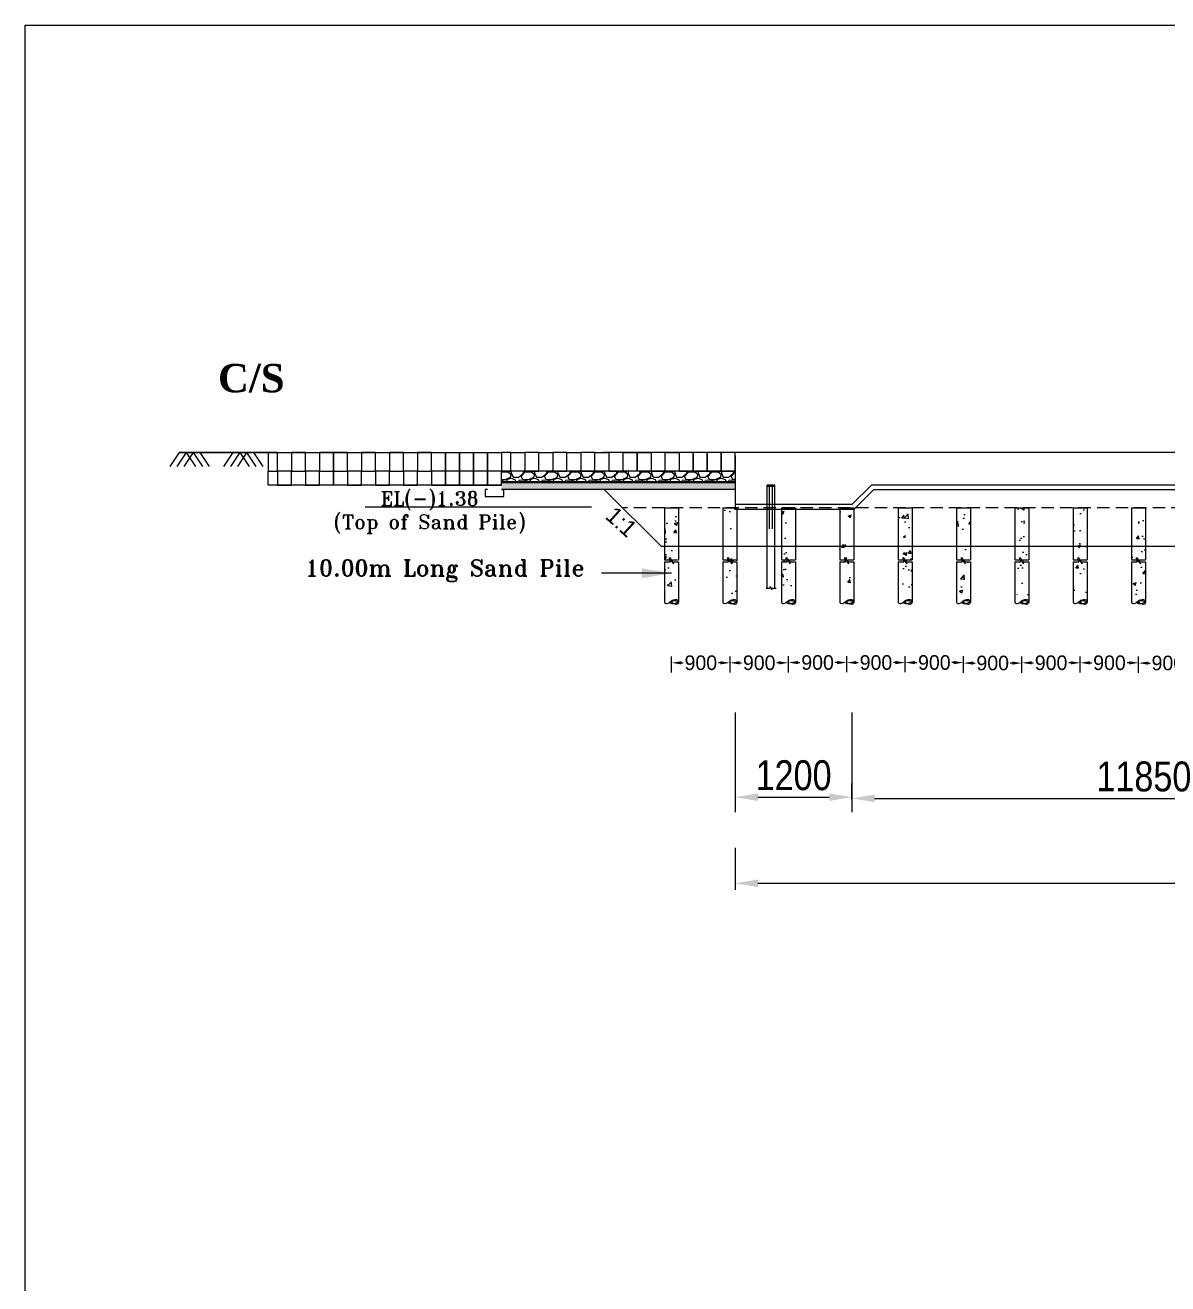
# Model space of a CAD drawing. Extents: x -426260 to 2055400, y -4304674 to -305611.
# Drawn here: x 921870 to 939486, y -1907556 to -1888158 of the extents above; entities that cross this region are included whole.
import ezdxf

# ---------------------------------------------------------------- set-up
doc = ezdxf.new("R2010")
doc.units = 0
doc.header["$LTSCALE"] = 300
doc.header["$MEASUREMENT"] = 0
doc.header["$PDMODE"] = 3
doc.linetypes.add('DASHED2', pattern=[9.525, 6.35, -3.175])
doc.layers.get('DEFPOINTS').update_dxf_attribs({"linetype": 'CONTINUOUS'})
for name, color, linetype, lineweight in [('Dim', 7, 'CONTINUOUS', 9), ('Dimension', 8, 'CONTINUOUS', 18), ('HATCH', 252, 'CONTINUOUS', 5), ('line2', 3, 'CONTINUOUS', 30)]:
    doc.layers.add(name, color=color, linetype=linetype, lineweight=lineweight)
doc.layers.add('LINE', color=7, linetype='CONTINUOUS')
doc.layers.add('P1', color=7, linetype='CONTINUOUS')
doc.styles.add('1-2', font='arial.ttf')
doc.styles.add('BIG', font='ROMANT.SHX')
doc.styles.add('dimText', font='ARIALN.TTF')
doc.dimstyles.new('3', dxfattribs={"dimtxt": 225, "dimasz": 350, "dimexe": 100, "dimexo": 25, "dimgap": 9, "dimtad": 0, "dimdec": 0, "dimzin": 0, "dimdsep": 46, "dimtxsty": 'Standard', "dimcen": 0, "dimclrd": 5, "dimclre": 6, "dimclrt": 256, "dimadec": 0, "dimazin": 0, "dimtfac": 1, "dimtdec": 0, "dimtofl": 0, "dimtmove": 2, "dimatfit": 3, "dimfxl": 1, "dimtolj": 1, "dimtzin": 0, "dimarcsym": 0})
doc.dimstyles.new('dim_230', dxfattribs={"dimtxt": 460, "dimasz": 460, "dimexe": 230, "dimexo": 100, "dimgap": 100, "dimtad": 1, "dimdec": 0, "dimzin": 0, "dimdsep": 46, "dimtxsty": 'dimText', "dimcen": 0.09, "dimclrd": 256, "dimclre": 256, "dimclrt": 7, "dimadec": 0, "dimazin": 0, "dimtfac": 1, "dimtdec": 0, "dimtofl": 0, "dimtmove": 0, "dimatfit": 3, "dimfxl": 1, "dimtolj": 1, "dimtzin": 0, "dimlwd": -1, "dimlwe": -1, "dimarcsym": 0})

# ---------------------------------------------------------------- blocks, each defined once
blk = doc.blocks.new('*D1409')
at = {"layer": 'DEFPOINTS', "color": 0, "ltscale": 500, "transparency": 16777216}
for p in [(932816, -1898652), (934616, -1898652), (934616, -1900055)]:
    blk.add_point(p, dxfattribs=at)
at = {"layer": 'Dim', "ltscale": 500, "transparency": 16777216}
for p, q in [((932816, -1898752), (932816, -1900285)), ((934616, -1898752), (934616, -1900285)), ((933166, -1900055), (934266, -1900055))]:
    blk.add_line(p, q, dxfattribs=at)
for points in [[(933166, -1899997), (933166, -1900113), (932816, -1900055)], [(934266, -1899997), (934266, -1900113), (934616, -1900055)]]:
    blk.add_solid(points, dxfattribs=at)
at = {"layer": 'Dim', "color": 7, "ltscale": 500, "transparency": 16777216, "insert": (933716, -1899720), "char_height": 460, "attachment_point": 5, "style": 'dimText'}
blk.add_mtext('\\A1;1200', dxfattribs=at)
blk = doc.blocks.new('pile-X')
at = {"layer": 'Dim', "ltscale": 50}
h = blk.add_hatch(dxfattribs=at)
h.set_pattern_fill('AR-CONC', color=8, scale=100, style=0)
h.set_pattern_definition([(50, (-3010845.5, 571089.3), (717.26018, -62.75213), [75, -825]), (355, (-3010845.5, 571089.3), (-138.75133, 752.19213), [60, -660]), (100.4514, (-3010785.7, 571084.1), (578.50938, 689.43954), [63.74019, -701.14211]), (46.1842, (-3010845.5, 571289.3), (1067.24105, -165.51901), [112.5, -1237.5]), (96.6356, (-3010756.5, 571275.5), (934.6627, 974.11787), [95.6103, -1051.713]), (351.1842, (-3010845.5, 571289.3), (934.66195, 974.1186), [90, -990]), (21, (-3010745.5, 571239.3), (596.90705, -402.61889), [75, -825]), (326, (-3010745.5, 571239.3), (243.31533, 725.15005), [60, -660]), (71.4514, (-3010695.7, 571205.75), (840.22263, 322.5305), [63.74019, -701.14211]), (37.5, (-3010845.48, 571089.3), (12.159855, 332.893854), [0, -652, 0, -670, 0, -662.5]), (7.5, (-3010845.48, 571089.3), (263.069537, 394.41171), [0, -382, 0, -637, 0, -252.5]), (327.5, (-3011068.48, 571089.3), (533.822436, -22.554872), [0, -250, 0, -780, 0, -1035]), (317.5, (-3011168.48, 571089.3), (583.18617, 100.10498), [0, -325, 0, -518, 0, -735])])
h.paths.add_polyline_path([(-150, -1863), (-44, -1863), (-44, -1814), (22, -1903), (22, -1862), (150, -1862), (150, 0), (-150, 0)])
at = {"layer": 'P1', "ltscale": 50}
for points in [[(-150, 0), (-150, -1112)], [(-150, 0), (150, 0)], [(150, 0), (150, -1112)], [(-150, -1112), (-44, -1112), (-44, -1064), (22, -1152), (22, -1112), (150, -1112)], [(-150, -1161), (-29, -1161), (-29, -1113), (38, -1201), (38, -1161), (150, -1161)], [(-150, -1161), (-150, -2029)], [(150, -1161), (150, -2011)]]:
    blk.add_lwpolyline(points, dxfattribs=at)
blk.add_spline([(-150, -2029), (-115, -2047), (-72, -2042), (-23, -2010), (15, -1981), (67, -1965), (106, -1968), (132, -1982), (144, -1997), (150, -2011), (150, -2024), (123, -2061), (73, -2067), (38, -2051), (10, -2031), (-18, -2023), (-51, -2031)], degree=3, dxfattribs=at)
blk = doc.blocks.new('*D1414')
at = {"layer": 'DEFPOINTS', "color": 0, "transparency": 16777216}
for p in [(931836, -1897985), (931836, -1898157), (932736, -1898157)]:
    blk.add_point(p, dxfattribs=at)
at = {"layer": 'LINE', "color": 6, "lineweight": -2, "transparency": 16777216}
for p, q in [((931836, -1898132), (931836, -1897885)), ((932736, -1898132), (932736, -1897885))]:
    blk.add_line(p, q, dxfattribs=at)
at = {"layer": 'LINE', "color": 5, "lineweight": -2, "transparency": 16777216}
for p, q in [((931986, -1897985), (932014, -1897985)), ((932586, -1897985), (932557, -1897985))]:
    blk.add_line(p, q, dxfattribs=at)
at = {"layer": 'LINE', "color": 5, "transparency": 16777216}
for points in [[(931986, -1897960), (931986, -1898010), (931836, -1897985)], [(932586, -1897960), (932586, -1898010), (932736, -1897985)]]:
    blk.add_solid(points, dxfattribs=at)
at = {"layer": 'LINE', "transparency": 16777216, "insert": (932286, -1897985), "char_height": 225, "attachment_point": 5}
blk.add_mtext('\\A1;900', dxfattribs=at)
blk = doc.blocks.new('*D1415')
at = {"layer": 'DEFPOINTS', "color": 0, "ltscale": 500, "transparency": 16777216}
for p in [(943616, -1899992), (934616, -1900184), (943616, -1900074)]:
    blk.add_point(p, dxfattribs=at)
at = {"layer": 'Dim', "ltscale": 500, "transparency": 16777216}
for p, q in [((934616, -1900084), (934616, -1899844)), ((934966, -1900074), (943266, -1900074)), ((943616, -1900092), (943616, -1900304))]:
    blk.add_line(p, q, dxfattribs=at)
for points in [[(934966, -1900016), (934966, -1900132), (934616, -1900074)], [(943266, -1900016), (943266, -1900132), (943616, -1900074)]]:
    blk.add_solid(points, dxfattribs=at)
at = {"layer": 'Dim', "color": 7, "ltscale": 500, "transparency": 16777216, "insert": (939116, -1899739), "char_height": 460, "attachment_point": 5, "style": 'dimText'}
blk.add_mtext('\\A1;11850', dxfattribs=at)
blk = doc.blocks.new('*D1433')
at = {"layer": 'DEFPOINTS', "color": 0, "transparency": 16777216}
for p in [(939036, -1897989), (939036, -1898162), (939936, -1898162)]:
    blk.add_point(p, dxfattribs=at)
at = {"layer": 'LINE', "color": 6, "lineweight": -2, "transparency": 16777216}
for p, q in [((939036, -1898137), (939036, -1897889)), ((939936, -1898137), (939936, -1897889))]:
    blk.add_line(p, q, dxfattribs=at)
at = {"layer": 'LINE', "color": 5, "lineweight": -2, "transparency": 16777216}
for p, q in [((939186, -1897989), (939214, -1897989)), ((939786, -1897989), (939757, -1897989))]:
    blk.add_line(p, q, dxfattribs=at)
at = {"layer": 'LINE', "color": 5, "transparency": 16777216}
for points in [[(939186, -1897964), (939186, -1898014), (939036, -1897989)], [(939786, -1897964), (939786, -1898014), (939936, -1897989)]]:
    blk.add_solid(points, dxfattribs=at)
at = {"layer": 'LINE', "transparency": 16777216, "insert": (939486, -1897989), "char_height": 225, "attachment_point": 5}
blk.add_mtext('\\A1;900', dxfattribs=at)
blk = doc.blocks.new('*D1435')
at = {"layer": 'DEFPOINTS', "color": 0, "transparency": 16777216}
for p in [(939036, -1897985), (938136, -1898158), (939036, -1898158)]:
    blk.add_point(p, dxfattribs=at)
at = {"layer": 'LINE', "color": 6, "lineweight": -2, "transparency": 16777216}
for p, q in [((938136, -1898133), (938136, -1897885)), ((939036, -1898133), (939036, -1897885))]:
    blk.add_line(p, q, dxfattribs=at)
at = {"layer": 'LINE', "color": 5, "lineweight": -2, "transparency": 16777216}
for p, q in [((938286, -1897985), (938314, -1897985)), ((938886, -1897985), (938857, -1897985))]:
    blk.add_line(p, q, dxfattribs=at)
at = {"layer": 'LINE', "color": 5, "transparency": 16777216}
for points in [[(938286, -1897960), (938286, -1898010), (938136, -1897985)], [(938886, -1897960), (938886, -1898010), (939036, -1897985)]]:
    blk.add_solid(points, dxfattribs=at)
at = {"layer": 'LINE', "transparency": 16777216, "insert": (938586, -1897985), "char_height": 225, "attachment_point": 5}
blk.add_mtext('\\A1;900', dxfattribs=at)
blk = doc.blocks.new('*D1436')
at = {"layer": 'DEFPOINTS', "color": 0, "transparency": 16777216}
for p in [(937236, -1897985), (937236, -1898158), (938136, -1898158)]:
    blk.add_point(p, dxfattribs=at)
at = {"layer": 'LINE', "color": 6, "lineweight": -2, "transparency": 16777216}
for p, q in [((937236, -1898133), (937236, -1897885)), ((938136, -1898133), (938136, -1897885))]:
    blk.add_line(p, q, dxfattribs=at)
at = {"layer": 'LINE', "color": 5, "lineweight": -2, "transparency": 16777216}
for p, q in [((937386, -1897985), (937414, -1897985)), ((937986, -1897985), (937957, -1897985))]:
    blk.add_line(p, q, dxfattribs=at)
at = {"layer": 'LINE', "color": 5, "transparency": 16777216}
for points in [[(937386, -1897960), (937386, -1898010), (937236, -1897985)], [(937986, -1897960), (937986, -1898010), (938136, -1897985)]]:
    blk.add_solid(points, dxfattribs=at)
at = {"layer": 'LINE', "transparency": 16777216, "insert": (937686, -1897985), "char_height": 225, "attachment_point": 5}
blk.add_mtext('\\A1;900', dxfattribs=at)
blk = doc.blocks.new('*D1437')
at = {"layer": 'DEFPOINTS', "color": 0, "transparency": 16777216}
for p in [(936336, -1897989), (936336, -1898162), (937236, -1898162)]:
    blk.add_point(p, dxfattribs=at)
at = {"layer": 'LINE', "color": 6, "lineweight": -2, "transparency": 16777216}
for p, q in [((936336, -1898137), (936336, -1897889)), ((937236, -1898137), (937236, -1897889))]:
    blk.add_line(p, q, dxfattribs=at)
at = {"layer": 'LINE', "color": 5, "lineweight": -2, "transparency": 16777216}
for p, q in [((936486, -1897989), (936514, -1897989)), ((937086, -1897989), (937057, -1897989))]:
    blk.add_line(p, q, dxfattribs=at)
at = {"layer": 'LINE', "color": 5, "transparency": 16777216}
for points in [[(936486, -1897964), (936486, -1898014), (936336, -1897989)], [(937086, -1897964), (937086, -1898014), (937236, -1897989)]]:
    blk.add_solid(points, dxfattribs=at)
at = {"layer": 'LINE', "transparency": 16777216, "insert": (936786, -1897989), "char_height": 225, "attachment_point": 5}
blk.add_mtext('\\A1;900', dxfattribs=at)
blk = doc.blocks.new('*D1438')
at = {"layer": 'DEFPOINTS', "color": 0, "transparency": 16777216}
for p in [(935436, -1897981), (935436, -1898153), (936336, -1898153)]:
    blk.add_point(p, dxfattribs=at)
at = {"layer": 'LINE', "color": 6, "lineweight": -2, "transparency": 16777216}
for p, q in [((935436, -1898128), (935436, -1897881)), ((936336, -1898128), (936336, -1897881))]:
    blk.add_line(p, q, dxfattribs=at)
at = {"layer": 'LINE', "color": 5, "lineweight": -2, "transparency": 16777216}
for p, q in [((935586, -1897981), (935614, -1897981)), ((936186, -1897981), (936157, -1897981))]:
    blk.add_line(p, q, dxfattribs=at)
at = {"layer": 'LINE', "color": 5, "transparency": 16777216}
for points in [[(935586, -1897956), (935586, -1898006), (935436, -1897981)], [(936186, -1897956), (936186, -1898006), (936336, -1897981)]]:
    blk.add_solid(points, dxfattribs=at)
at = {"layer": 'LINE', "transparency": 16777216, "insert": (935886, -1897981), "char_height": 225, "attachment_point": 5}
blk.add_mtext('\\A1;900', dxfattribs=at)
blk = doc.blocks.new('*D1439')
at = {"layer": 'DEFPOINTS', "color": 0, "transparency": 16777216}
for p in [(934536, -1897981), (934536, -1898153), (935436, -1898153)]:
    blk.add_point(p, dxfattribs=at)
at = {"layer": 'LINE', "color": 6, "lineweight": -2, "transparency": 16777216}
for p, q in [((934536, -1898128), (934536, -1897881)), ((935436, -1898128), (935436, -1897881))]:
    blk.add_line(p, q, dxfattribs=at)
at = {"layer": 'LINE', "color": 5, "lineweight": -2, "transparency": 16777216}
for p, q in [((934686, -1897981), (934714, -1897981)), ((935286, -1897981), (935257, -1897981))]:
    blk.add_line(p, q, dxfattribs=at)
at = {"layer": 'LINE', "color": 5, "transparency": 16777216}
for points in [[(934686, -1897956), (934686, -1898006), (934536, -1897981)], [(935286, -1897956), (935286, -1898006), (935436, -1897981)]]:
    blk.add_solid(points, dxfattribs=at)
at = {"layer": 'LINE', "transparency": 16777216, "insert": (934986, -1897981), "char_height": 225, "attachment_point": 5}
blk.add_mtext('\\A1;900', dxfattribs=at)
blk = doc.blocks.new('*D1440')
at = {"layer": 'DEFPOINTS', "color": 0, "transparency": 16777216}
for p in [(932736, -1897985), (932736, -1898158), (933636, -1898158)]:
    blk.add_point(p, dxfattribs=at)
at = {"layer": 'LINE', "color": 6, "lineweight": -2, "transparency": 16777216}
for p, q in [((932736, -1898133), (932736, -1897885)), ((933636, -1898133), (933636, -1897885))]:
    blk.add_line(p, q, dxfattribs=at)
at = {"layer": 'LINE', "color": 5, "lineweight": -2, "transparency": 16777216}
for p, q in [((932886, -1897985), (932914, -1897985)), ((933486, -1897985), (933457, -1897985))]:
    blk.add_line(p, q, dxfattribs=at)
at = {"layer": 'LINE', "color": 5, "transparency": 16777216}
for points in [[(932886, -1897960), (932886, -1898010), (932736, -1897985)], [(933486, -1897960), (933486, -1898010), (933636, -1897985)]]:
    blk.add_solid(points, dxfattribs=at)
at = {"layer": 'LINE', "transparency": 16777216, "insert": (933186, -1897985), "char_height": 225, "attachment_point": 5}
blk.add_mtext('\\A1;900', dxfattribs=at)
blk = doc.blocks.new('*D1441')
at = {"layer": 'DEFPOINTS', "color": 0, "transparency": 16777216}
for p in [(933636, -1897981), (933636, -1898153), (934536, -1898153)]:
    blk.add_point(p, dxfattribs=at)
at = {"layer": 'LINE', "color": 6, "lineweight": -2, "transparency": 16777216}
for p, q in [((933636, -1898128), (933636, -1897881)), ((934536, -1898128), (934536, -1897881))]:
    blk.add_line(p, q, dxfattribs=at)
at = {"layer": 'LINE', "color": 5, "lineweight": -2, "transparency": 16777216}
for p, q in [((933786, -1897981), (933814, -1897981)), ((934386, -1897981), (934357, -1897981))]:
    blk.add_line(p, q, dxfattribs=at)
at = {"layer": 'LINE', "color": 5, "transparency": 16777216}
for points in [[(933786, -1897956), (933786, -1898006), (933636, -1897981)], [(934386, -1897956), (934386, -1898006), (934536, -1897981)]]:
    blk.add_solid(points, dxfattribs=at)
at = {"layer": 'LINE', "transparency": 16777216, "insert": (934086, -1897981), "char_height": 225, "attachment_point": 5}
blk.add_mtext('\\A1;900', dxfattribs=at)

msp = doc.modelspace()

# ---------------------------------------------------------------- hatches: boundary and pattern name
at = {"layer": 'Dim', "ltscale": 500}
h = msp.add_hatch(dxfattribs=at)
h.set_pattern_fill('GRAVEL', color=8, scale=360)
h.set_pattern_definition([(228.012788, (875260.07, -1932287.872), (-2880, -3240), [48.433, -4794.8717]), (184.96974, (875227.67, -1932323.872), (4320, 360), [83.1125, -8228.1329]), (132.510447, (875144.87, -1932331.072), (3600, -3960), [58.6037, -5801.7717]), (267.27369, (875004.47, -1932421.072), (360, 7200), [75.6857, -7492.8809]), (292.833654, (875000.87, -1932496.672), (-1800, 4320), [74.2158, -7347.3743]), (357.27369, (875029.67, -1932565.072), (-7200, 360), [75.6857, -7492.8809]), (37.69424, (875105.27, -1932568.672), (-4680, -3600), [100.0904, -9908.9455]), (72.255328, (875184.47, -1932507.472), (2520, 7920), [94.4957, -9355.0757]), (121.429566, (875213.27, -1932417.472), (-2880, 4680), [75.942, -7518.2663]), (175.23636, (875173.67, -1932352.672), (3960, -360), [86.6995, -4248.2745]), (222.397438, (875087.269, -1932345.472), (-4320, -3960), [112.1213, -11100.015]), (138.814075, (875360.87, -1932424.672), (-2520, 2160), [38.2684, -3788.5841]), (171.469234, (875332.07, -1932399.472), (4680, -720), [72.8053, -7207.7441]), (225, (875260.07, -1932388.67), (-4e-14, -360), [50.9116, -458.2053]), (203.19859, (875234.87, -1932345.47), (1800, 720), [27.4169, -2714.2614]), (291.80141, (875209.67, -1932356.27), (-360, 1080), [38.773, -1899.8863]), (30.96376, (875224.07, -1932392.27), (1080, 720), [62.9744, -2036.1682]), (161.56505, (875278.07, -1932359.87), (720, -360), [45.5368, -1092.8832]), (16.38954, (875000.87, -1932356.272), (3600, 1080), [63.792, -6315.4243]), (70.346176, (875062.07, -1932338.272), (-1440, -3960), [53.518, -5298.2668]), (293.19859, (875278.07, -1932287.87), (-720, 1800), [54.8334, -2686.845]), (343.61046, (875299.67, -1932338.272), (-3600, 1080), [63.792, -6315.4243]), (339.443955, (875000.87, -1932579.47), (-1800, 720), [61.5168, -3014.3245]), (294.77514, (875058.47, -1932601.072), (-1800, 3960), [51.544, -5102.8715]), (66.80141, (875281.67, -1932647.87), (720, 1800), [54.8334, -2686.845]), (17.354025, (875303.27, -1932597.472), (-4680, -1440), [60.3472, -5974.3525]), (69.443955, (875105.27, -1932647.87), (-720, -1800), [30.7584, -3045.083]), (101.30993, (875260.07, -1932647.87), (-360, 1440), [18.3564, -1817.2906]), (165.96376, (875256.47, -1932629.87), (1080, -360), [74.2158, -1410.1022]), (186.009006, (875184.47, -1932611.872), (3600, 360), [68.778, -6809.0123]), (303.69007, (875224.07, -1932424.67), (-360, 720), [51.92, -1246.0785]), (353.157227, (875252.87, -1932467.872), (6120, -720), [90.6458, -8973.9225]), (60.945396, (875342.87, -1932478.672), (-1440, -2520), [37.0642, -3669.3627]), (90, (875360.87, -1932446.27), (-360, 360), [21.6, -338.4]), (120.256437, (875177.27, -1932601.072), (1440, -2520), [50.0126, -4951.2672]), (48.012788, (875152.07, -1932557.872), (2880, 3240), [96.866, -4746.4387]), (0, (875216.87, -1932485.87), (360, 360), [93.6, -266.4]), (325.304846, (875310.47, -1932485.872), (3600, -2520), [56.921, -5635.1787]), (254.0546, (875357.27, -1932518.27), (-360, -1440), [52.4167, -2568.4228]), (207.645975, (875342.87, -1932568.672), (-6840, -3600), [85.3434, -8449.0107]), (175.426079, (875267.27, -1932608.272), (-4680, 360), [90.2876, -8938.4664])])
h.paths.add_polyline_path([(932816.4, -1895201.4), (932816.4, -1895032.6), (931123, -1895032.6), (930907, -1895032.6), (929214.4, -1895032.6), (929214.4, -1895201.4)])
h = msp.add_hatch(dxfattribs=at)
h.set_pattern_fill('AR-SAND', color=8, scale=43.2)
h.set_pattern_definition([(37.5, (875000.87, -1932647.87), (-2.72131, 83.23879), [0, -65.664, 0, -73.44, 0, -70.2]), (7.5, (875000.87, -1932647.87), (76.45435, 121.91671), [0, -35.424, 0, -59.184, 0, -22.68]), (327.5, (874947.73, -1932647.87), (134.53093, 0.24447), [0, -21.6, 0, -77.76, 0, -101.52]), (317.5, (874947.73, -1932647.87), (129.86467, 37.91558), [0, -10.8, 0, -50.976, 0, -58.32])])
h.paths.add_polyline_path([(932816.4, -1895313.9), (932816.4, -1895201.4), (929214.4, -1895201.4), (929216.1, -1895312.6)])
at = {"layer": 'HATCH', "ltscale": 10}
h = msp.add_hatch(dxfattribs=at)
h.set_pattern_fill('ANSI31', color=256, scale=375, angle=45, style=0)
h.set_pattern_definition([(90, (916704.126, -1886221.394), (-46.875, 7e-15), [])])
h.paths.add_polyline_path([(933306.3, -1895920.9), (933350.5, -1895920.9), (933350.5, -1895907.4), (933378.6, -1895933.4), (933378.6, -1895920.9), (933426.3, -1895920.9), (933426.3, -1895270.1), (933306.3, -1895270.1)])

# ---------------------------------------------------------------- linework, layer by layer
at = {"layer": 'Dim', "ltscale": 500}
for points in [[(925614, -1895032.5), (925758, -1895032.6), (925757.9, -1894744.2), (925613.9, -1894744.2)], [(925974, -1895032.6), (925758, -1895032.6), (925757.9, -1894744.2), (925973.9, -1894744.6)], [(925974, -1895032.6), (926190, -1895032.6), (926189.9, -1894744.6), (925973.9, -1894744.6)], [(926406, -1895032.6), (926190, -1895032.6), (926189.9, -1894744.6), (926405.9, -1894744.6)], [(926406, -1895032.6), (926622, -1895032.6), (926621.9, -1894744.6), (926405.9, -1894744.6)], [(926622, -1895032.6), (926838, -1895032.6), (926837.9, -1894744.6), (926621.9, -1894744.6)], [(927054, -1895032.6), (926838, -1895032.6), (926837.9, -1894744.6), (927053.9, -1894744.6)], [(927054, -1895032.6), (927270, -1895032.6), (927269.9, -1894744.6), (927053.9, -1894744.6)], [(927486, -1895032.6), (927270, -1895032.6), (927269.9, -1894744.6), (927485.9, -1894744.6)], [(927486, -1895032.6), (927702, -1895032.6), (927701.9, -1894744.6), (927485.9, -1894744.6)], [(927918, -1895032.6), (927702, -1895032.6), (927701.9, -1894744.6), (927917.9, -1894744.6)], [(927918, -1895032.6), (928134, -1895032.6), (928133.9, -1894744.6), (927917.9, -1894744.6)], [(928350, -1895032.6), (928134, -1895032.6), (928133.9, -1894744.6), (928349.9, -1894744.6)], [(928566, -1895032.6), (928350, -1895032.6), (928349.9, -1894744.6), (928565.9, -1894744.6)], [(928782, -1895032.6), (928566, -1895032.6), (928565.9, -1894744.6), (928781.9, -1894744.6)], [(928998, -1895032.6), (928782, -1895032.6), (928781.9, -1894744.6), (928997.9, -1894744.6)], [(929213.9, -1895032.6), (928998, -1895032.6), (928997.9, -1894744.6), (929213.9, -1894744.6)], [(929214.2, -1895032.6), (929358.2, -1895032.6), (929358.2, -1894744.6), (929214.2, -1894744.6)], [(929574.2, -1895032.6), (929358.2, -1895032.6), (929358.2, -1894744.6), (929574.2, -1894744.6)], [(929574.2, -1895032.6), (929790.2, -1895032.6), (929790.2, -1894744.6), (929574.2, -1894744.6)], [(930006.2, -1895032.6), (929790.2, -1895032.6), (929790.2, -1894744.6), (930006.2, -1894744.6)], [(930006.2, -1895032.6), (930222.2, -1895032.6), (930222.2, -1894744.6), (930006.2, -1894744.6)], [(930438.4, -1895032.6), (930222.2, -1895032.6), (930222.2, -1894744.6), (930438.4, -1894744.6)], [(930438.4, -1895032.6), (930654.4, -1895032.6), (930654.4, -1894744.6), (930438.4, -1894744.6)], [(930870.4, -1895032.6), (930654.4, -1895032.6), (930654.4, -1894744.6), (930870.4, -1894744.6)], [(930870.4, -1895032.6), (931086.4, -1895032.6), (931086.4, -1894744.6), (930870.4, -1894744.6)], [(931302.4, -1895032.6), (931086.4, -1895032.6), (931086.4, -1894744.6), (931302.4, -1894744.6)], [(931518.4, -1895032.6), (931302.4, -1895032.6), (931302.4, -1894744.6), (931518.4, -1894744.6)], [(931518.4, -1895032.6), (931734.4, -1895032.6), (931734.4, -1894744.6), (931518.4, -1894744.6)], [(931950.4, -1895032.6), (931734.4, -1895032.6), (931734.4, -1894744.6), (931950.4, -1894744.6)], [(931950.4, -1895032.6), (932166.2, -1895032.6), (932166.2, -1894744.6), (931950.4, -1894744.6)], [(932166.2, -1895032.6), (932382.2, -1895032.6), (932382.2, -1894744.6), (932166.2, -1894744.6)], [(932381.4, -1895032.6), (932597.4, -1895032.6), (932597.3, -1894744.6), (932381.3, -1894744.6)], [(932597.4, -1895032.6), (932816.4, -1895032.6), (932816.3, -1894744.6), (932597.3, -1894744.6)], [(925614, -1895032.5), (925758, -1895032.6), (925758, -1895248.6), (925614, -1895248.6)], [(925974, -1895032.6), (925758, -1895032.6), (925758, -1895248.6), (925974, -1895248.6)], [(925974, -1895032.6), (926190, -1895032.6), (926190, -1895248.6), (925974, -1895248.6)], [(926406, -1895032.6), (926190, -1895032.6), (926190, -1895248.6), (926406, -1895248.6)], [(926406, -1895032.6), (926622, -1895032.6), (926622, -1895248.6), (926406, -1895248.6)], [(926622, -1895032.6), (926838, -1895032.6), (926838, -1895248.6), (926622, -1895248.6)], [(927054, -1895032.6), (926838, -1895032.6), (926838, -1895248.6), (927054, -1895248.6)], [(927054, -1895032.6), (927270, -1895032.6), (927270, -1895248.6), (927054, -1895248.6)], [(927486, -1895032.6), (927270, -1895032.6), (927270, -1895248.6), (927486, -1895248.6)], [(927486, -1895032.6), (927702, -1895032.6), (927702, -1895248.6), (927486, -1895248.6)], [(927918, -1895032.6), (927702, -1895032.6), (927702, -1895248.6), (927918, -1895248.6)], [(927918, -1895032.6), (928134, -1895032.6), (928134, -1895248.6), (927918, -1895248.6)], [(928350, -1895032.6), (928134, -1895032.6), (928134, -1895248.6), (928350, -1895248.6)], [(928566, -1895032.6), (928350, -1895032.6), (928350, -1895248.6), (928566, -1895248.6)], [(928782, -1895032.6), (928566, -1895032.6), (928566, -1895248.6), (928782, -1895248.6)], [(928998, -1895032.6), (928782, -1895032.6), (928782, -1895248.6), (928998, -1895248.6)], [(929213.9, -1895032.6), (928998, -1895032.6), (928998, -1895248.6), (929213.9, -1895248.6)]]:
    msp.add_lwpolyline(points, close=True, dxfattribs=at)
for points in [[(932167.1, -1895032.6), (932166.2, -1895032.6), (932166.2, -1894744.6), (932167, -1894744.6)], [(932382.2, -1895032.6), (932381.4, -1895032.6), (932381.3, -1894744.6), (932382.2, -1894744.6)]]:
    msp.add_lwpolyline(points, dxfattribs=at)
for centre, radius, start, end in [((931884.7, -1897187.7), 156.5, 67.92228, 123.22794), ((931859.4, -1896928.8), 141.5, 244.69047, 306.45975), ((932784.7, -1897187.7), 156.5, 67.92228, 123.22794), ((932759.4, -1896928.8), 141.5, 244.69047, 306.45975), ((933684.7, -1897187.7), 156.5, 67.92228, 123.22794), ((933659.4, -1896928.8), 141.5, 244.69047, 306.45975), ((934584.7, -1897187.7), 156.5, 67.92228, 123.22794), ((934559.4, -1896928.8), 141.5, 244.69047, 306.45975), ((935484.7, -1897187.7), 156.5, 67.92228, 123.22794), ((935459.4, -1896928.8), 141.5, 244.69047, 306.45975), ((936384.7, -1897187.7), 156.5, 67.92228, 123.22794), ((936359.4, -1896928.8), 141.5, 244.69047, 306.45975), ((937284.7, -1897187.7), 156.5, 67.92228, 123.22794), ((937259.4, -1896928.8), 141.5, 244.69047, 306.45975), ((938184.7, -1897187.7), 156.5, 67.92228, 123.22794), ((938159.4, -1896928.8), 141.5, 244.69047, 306.45975), ((939084.7, -1897187.7), 156.5, 67.92228, 123.22794), ((939059.4, -1896928.8), 141.5, 244.69047, 306.45975)]:
    msp.add_arc(centre, radius, start, end, dxfattribs=at)
at = {"layer": 'HATCH', "color": 3, "lineweight": 15}
for points in [[(924245.4, -1894744.6), (924101.7, -1894960.4)], [(924351.3, -1894744.6), (924207.6, -1894960.4)], [(924457.2, -1894744.6), (924313.4, -1894960.4)], [(924351.3, -1894744.6), (924495.2, -1894960.4)], [(924457.2, -1894744.6), (924601.1, -1894960.4)], [(924563.1, -1894744.6), (924706.9, -1894960.4)], [(925072.6, -1894744.6), (924928.8, -1894960.4)], [(925178.5, -1894744.6), (925034.7, -1894960.4)], [(925284.3, -1894744.6), (925140.6, -1894960.4)], [(925178.5, -1894744.6), (925322.3, -1894960.4)], [(925284.3, -1894744.6), (925428.2, -1894960.4)], [(925390.2, -1894744.6), (925534.1, -1894960.4)]]:
    msp.add_lwpolyline(points, dxfattribs=at)
at = {"layer": 'LINE', "ltscale": 500}
for p, q in [((925613.9, -1894744.6), (929213.9, -1894744.6)), ((932816.3, -1894744.6), (930769.5, -1894744.6)), ((932816.4, -1895032.6), (929214.2, -1895032.6)), ((929213.9, -1895248.6), (925614, -1895248.6)), ((932816.4, -1895201.4), (929214.2, -1895201.4)), ((932816.4, -1895312.6), (929214.2, -1895312.6)), ((929214.2, -1895312.6), (929250.2, -1895312.6))]:
    msp.add_line(p, q, dxfattribs=at)
at = {"layer": 'LINE'}
for p, q in [((932816.3, -1894744.6), (932136.3, -1894744.6)), ((943616.3, -1894744.6), (932816.3, -1894744.6)), ((932816.3, -1894794.6), (932816.3, -1895619.6)), ((933306.3, -1896835), (933306.3, -1895244.6)), ((933426.3, -1895244.6), (933306.3, -1895244.6)), ((933426.3, -1895269.6), (933306.3, -1895269.6)), ((933426.3, -1896835), (933426.3, -1895244.6)), ((934916.3, -1895244.6), (934616.3, -1895544.6)), ((934947.4, -1895319.6), (934647.4, -1895619.6)), ((943616.3, -1895244.6), (934916.3, -1895244.6)), ((943628.5, -1895319.6), (934947.4, -1895319.6)), ((930599.3, -1895584.7), (927113.9, -1895584.7)), ((934616.3, -1895544.6), (932816.3, -1895544.6)), ((933306.3, -1895880.6), (933306.3, -1895394.6)), ((933306.3, -1895830.6), (933306.3, -1895394.6)), ((934647.4, -1895619.6), (932816.3, -1895619.6)), ((970978.7, -1896194.6), (931677.9, -1896194.6))]:
    msp.add_line(p, q, dxfattribs=at)
at = {"layer": 'LINE', "linetype": 'DASHED2', "ltscale": 0.1}
msp.add_line((971448.1, -1895594.6), (931077.9, -1895594.6), dxfattribs=at)
at = {"layer": 'LINE', "color": 6, "ltscale": 0.5}
msp.add_line((932816.3, -1900837.1), (932816.3, -1901483.1), dxfattribs=at)
at = {"layer": 'LINE', "color": 5, "ltscale": 0.5}
msp.add_line((933166.3, -1901383.1), (951145.1, -1901383.1), dxfattribs=at)
at = {"layer": 'LINE'}
msp.add_lwpolyline([(982881.7, -1931301.8), (921869.7, -1931301.8), (921869.7, -1888157.6), (982881.7, -1888157.6)], close=True, dxfattribs=at)
at = {"layer": 'LINE', "ltscale": 500, "const_width": 36}
msp.add_lwpolyline([(929214.2, -1895201.4), (932816.4, -1895201.4)], dxfattribs=at)
at = {"layer": 'LINE', "ltscale": 500}
for points in [[(928998.2, -1895312.6), (928998.2, -1895312.6), (928962.2, -1895312.6), (928962.2, -1895420.6), (929250.2, -1895420.6), (929250.2, -1895312.6)], [(931677.9, -1896194.6), (930795.9, -1895312.6)]]:
    msp.add_lwpolyline(points, dxfattribs=at)
at = {"layer": 'LINE'}
msp.add_lwpolyline([(933292, -1896835), (933354.9, -1896835), (933354.9, -1896806.5), (933383, -1896861.9), (933383, -1896835), (933449.4, -1896835)], dxfattribs=at)
at = {"layer": 'LINE', "color": 5, "ltscale": 0.5}
msp.add_solid([(933166.3, -1901324.8), (933166.3, -1901441.5), (932816.3, -1901383.1)], dxfattribs=at)
at = {"layer": 'line2', "color": 1}
msp.add_lwpolyline([(925613.9, -1894744.6), (924245.4, -1894744.6)], dxfattribs=at)

# ---------------------------------------------------------------- block references
at = {"layer": 'HATCH', "color": 5, "xscale": 0.7199999999720603, "yscale": 0.720000000204891, "zscale": 0.7200000000000001}
for p in [(931835.5, -1895594.6), (932735.5, -1895594.6), (933635.5, -1895594.6), (934535.5, -1895594.6), (935435.5, -1895594.6), (936335.5, -1895594.6), (937235.5, -1895594.6), (938135.5, -1895594.6), (939035.5, -1895594.6)]:
    msp.add_blockref('pile-X', p, dxfattribs=at)

# ---------------------------------------------------------------- texts
at = {"layer": 'Dimension', "color": 1, "lineweight": 13, "ltscale": 2, "insert": (925355.8, -1893600.4), "char_height": 437.4, "attachment_point": 5, "style": '1-2'}
msp.add_mtext('{\\fTimes New Roman|b1|i0|c0|p18;C/S}', dxfattribs=at)
at = {"layer": 'LINE'}
msp.add_text('1:1', height=259.2, rotation=317.73178, dxfattribs=at).set_placement((930796.7, -1895745.6))
at = {"layer": 'LINE', "attachment_point": 8, "style": 'BIG'}
for s, insert, char_height, width in [('EL(-)1.38\\P(Top of Sand Pile)', (928105.7, -1895991.4), 216, 37795.776), ('10.00m Long Sand Pile', (928340.2, -1896730.7, 0), 250, 8510.082)]:
    msp.add_mtext(s, dxfattribs=dict(at, insert=insert, char_height=char_height, width=width))

# ---------------------------------------------------------------- dimensions: what is measured, and where the dimension line sits
at = {"layer": 'Dim', "ltscale": 500}
for base, p1, p2, text, picture, middle in [((934616.3, -1900055.1), (932816.3, -1898652.3), (934616.3, -1898652.3), '1200', '*D1409', (933716.3, -1899720.2)), ((943616.3, -1900074.2), (934616.3, -1900184.3), (943616.3, -1899991.5), '11850', '*D1415', (939116.3, -1899739.3))]:
    dim = msp.add_linear_dim(base=base, p1=p1, p2=p2, text=text, dimstyle='dim_230', override={"dimasz": 350, "dimsah": 1, "dimtmove": 2}, dxfattribs=at)
    dim.commit()
    dim.dimension.update_dxf_attribs({"geometry": picture, "text_midpoint": middle})
at = {"layer": 'LINE'}
for base, p1, p2, picture, middle in [((931835.5, -1897984.7), (932735.5, -1898157.5), (931835.5, -1898157.5), '*D1414', (932285.5, -1897984.7)), ((932735.5, -1897985), (933635.5, -1898157.8), (932735.5, -1898157.8), '*D1440', (933185.5, -1897985)), ((933635.5, -1897980.7), (934535.5, -1898153.5), (933635.5, -1898153.5), '*D1441', (934085.5, -1897980.7)), ((934535.5, -1897980.7), (935435.5, -1898153.5), (934535.5, -1898153.5), '*D1439', (934985.5, -1897980.7)), ((935435.5, -1897980.7), (936335.5, -1898153.5), (935435.5, -1898153.5), '*D1438', (935885.5, -1897980.7)), ((936335.5, -1897989.3), (937235.5, -1898162.1), (936335.5, -1898162.1), '*D1437', (936785.5, -1897989.3)), ((937235.5, -1897985), (938135.5, -1898157.8), (937235.5, -1898157.8), '*D1436', (937685.5, -1897985)), ((939035.5, -1897989.3), (939935.5, -1898162.1), (939035.5, -1898162.1), '*D1433', (939485.5, -1897989.3))]:
    dim = msp.add_linear_dim(base=base, p1=p1, p2=p2, angle=180, dimstyle='3', override={"dimasz": 150, "dimfxl": 700}, dxfattribs=at)
    dim.commit()
    dim.dimension.update_dxf_attribs({"geometry": picture, "text_midpoint": middle})
dim = msp.add_linear_dim(base=(939035.5, -1897985), p1=(938135.5, -1898157.8), p2=(939035.5, -1898157.8), dimstyle='3', override={"dimasz": 150, "dimfxl": 700}, dxfattribs=at)
dim.commit()
dim.dimension.update_dxf_attribs({"geometry": '*D1435', "text_midpoint": (938585.5, -1897985)})

# ---------------------------------------------------------------- leaders
at = {"layer": 'Dim', "ltscale": 500}
msp.add_leader([(931835.7, -1896604.6), (930755.3, -1896604.6)], dimstyle='dim_230', dxfattribs=at)

doc.saveas('drawing.dxf')
